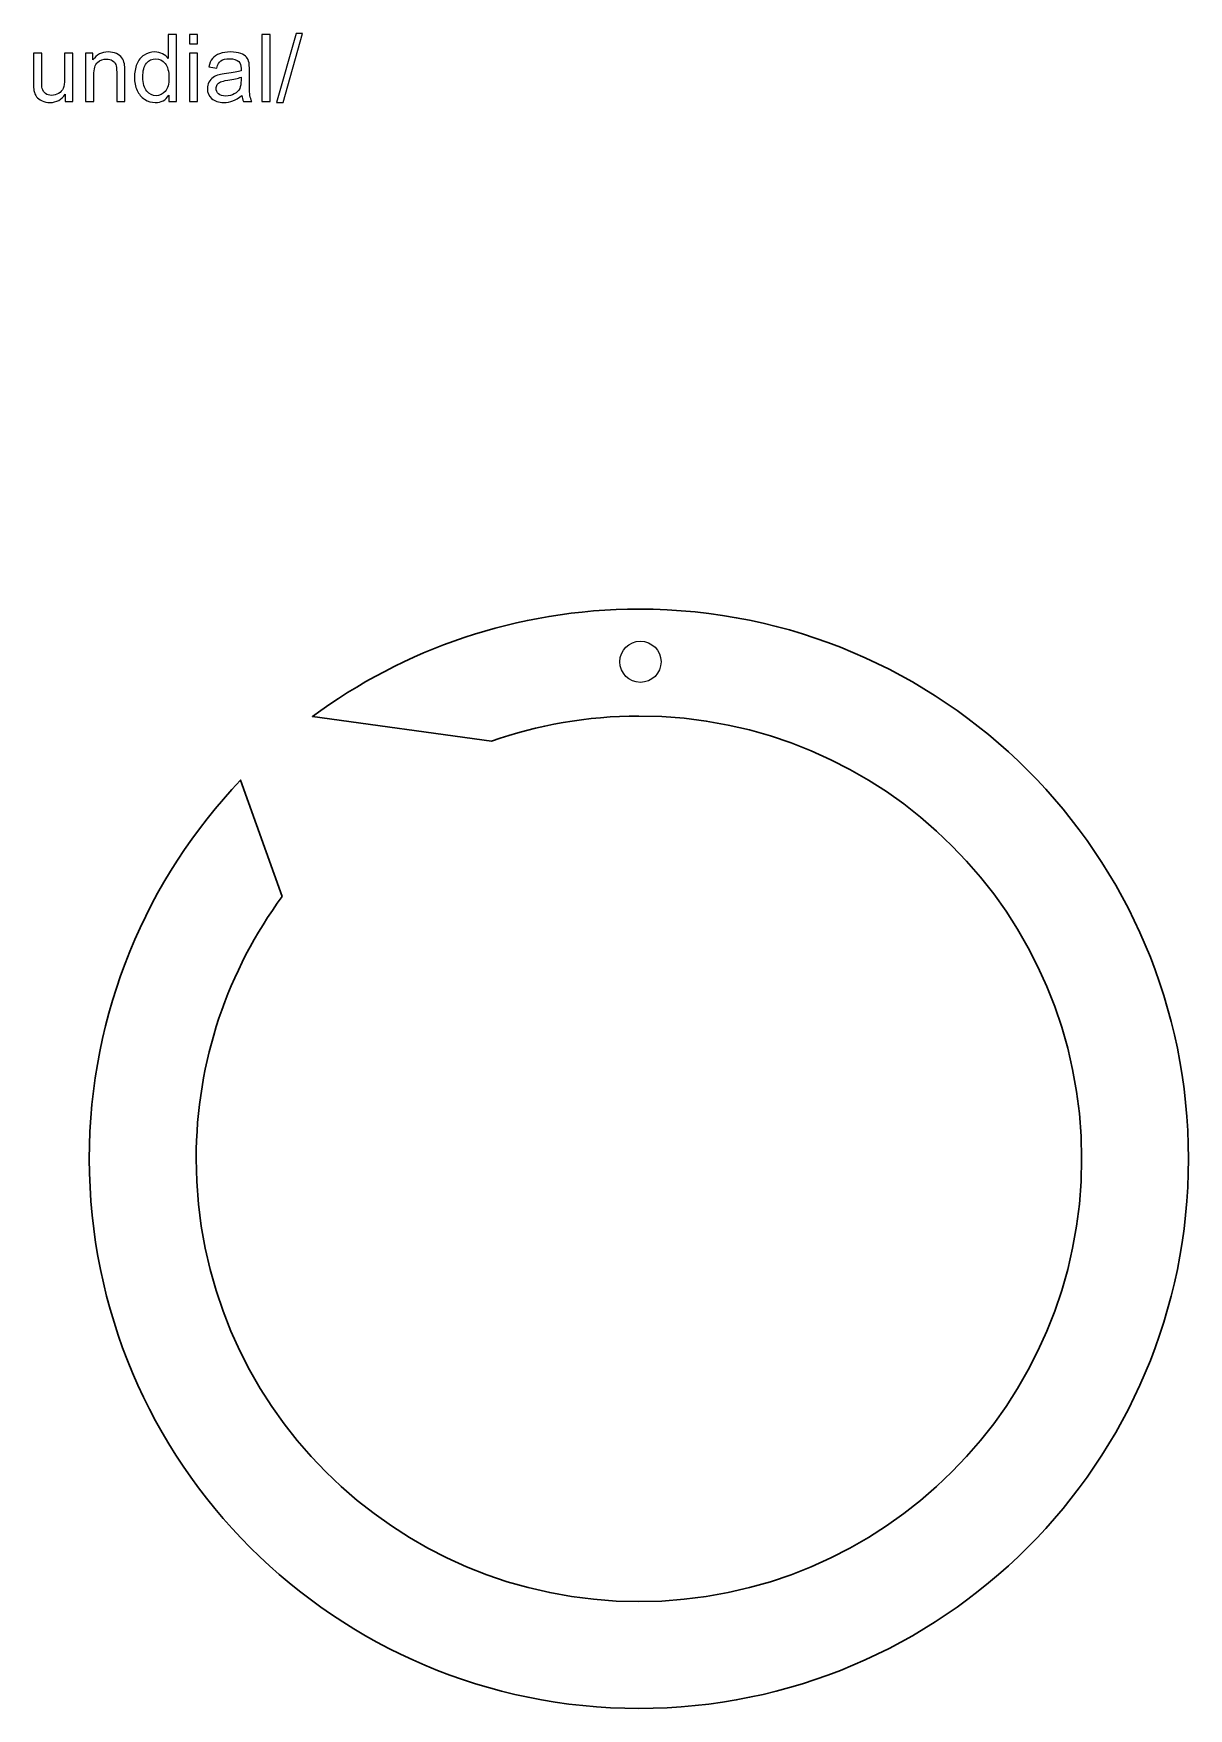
# Model space of a CAD drawing. Header units: centimetres. Extents: x -21.6 to 10.2, y -8.4 to 17.
# Drawn here: x -0.41 to 10.07, y 1.83 to 17.03 of the extents above; entities that cross this region are included whole.
import ezdxf

# ---------------------------------------------------------------- set-up
doc = ezdxf.new("R2010")
doc.units = ezdxf.units.CM
doc.header["$MEASUREMENT"] = 0
doc.layers.add('layer 1', color=7, linetype='Continuous')

msp = doc.modelspace()

# ---------------------------------------------------------------- linework, layer by layer
at = {"layer": 'layer 1', "color": 250}
for points, knots in [([(0.81838, 16.41117), (0.81838, 16.41117), (0.81838, 16.46691), (0.81838, 16.46691), (0.81838, 16.46691), (0.79059, 16.42359), (0.74966, 16.40186), (0.69562, 16.40186), (0.69562, 16.40186), (0.66062, 16.40186), (0.62845, 16.41145), (0.59924, 16.43078), (0.59924, 16.43078), (0.56989, 16.44998), (0.54717, 16.47693), (0.53094, 16.51136), (0.53094, 16.51136), (0.51485, 16.54593), (0.50681, 16.58558), (0.50681, 16.63046), (0.50681, 16.63046), (0.50681, 16.6742), (0.51415, 16.71385), (0.52868, 16.74956), (0.52868, 16.74956), (0.54336, 16.78512), (0.56523, 16.81249), (0.59444, 16.8314), (0.59444, 16.8314), (0.62351, 16.85045), (0.65625, 16.85991), (0.69223, 16.85991), (0.69223, 16.85991), (0.71876, 16.85991), (0.74233, 16.85426), (0.76293, 16.84311), (0.76293, 16.84311), (0.78353, 16.83196), (0.80032, 16.81729), (0.8133, 16.79937), (0.8133, 16.79937), (0.8133, 16.79937), (0.8133, 17.01739), (0.8133, 17.01739), (0.8133, 17.01739), (0.8133, 17.01739), (0.88781, 17.01739), (0.88781, 17.01739), (0.88781, 17.01739), (0.88781, 17.01739), (0.88781, 16.41117), (0.88781, 16.41117), (0.88781, 16.41117), (0.88781, 16.41117), (0.81838, 16.41117), (0.81838, 16.41117)], [0, 0, 0, 0, 0.06666667, 0.06666667, 0.06666667, 0.06666667, 0.13333333, 0.13333333, 0.13333333, 0.13333333, 0.2, 0.2, 0.2, 0.2, 0.26666667, 0.26666667, 0.26666667, 0.26666667, 0.33333333, 0.33333333, 0.33333333, 0.33333333, 0.4, 0.4, 0.4, 0.4, 0.46666667, 0.46666667, 0.46666667, 0.46666667, 0.53333333, 0.53333333, 0.53333333, 0.53333333, 0.6, 0.6, 0.6, 0.6, 0.66666667, 0.66666667, 0.66666667, 0.66666667, 0.73333333, 0.73333333, 0.73333333, 0.73333333, 0.8, 0.8, 0.8, 0.8, 0.86666667, 0.86666667, 0.86666667, 0.86666667, 1, 1, 1, 1]), ([(1.00564, 16.93272), (1.00564, 16.93272), (1.00564, 17.01739), (1.00564, 17.01739), (1.00564, 17.01739), (1.00564, 17.01739), (1.08015, 17.01739), (1.08015, 17.01739), (1.08015, 17.01739), (1.08015, 17.01739), (1.08015, 16.93272), (1.08015, 16.93272), (1.08015, 16.93272), (1.08015, 16.93272), (1.00564, 16.93272), (1.00564, 16.93272)], [0, 0, 0, 0, 0.2, 0.2, 0.2, 0.2, 0.4, 0.4, 0.4, 0.4, 0.6, 0.6, 0.6, 0.6, 1, 1, 1, 1]), ([(1.66294, 16.41117), (1.66294, 16.41117), (1.66294, 17.01739), (1.66294, 17.01739), (1.66294, 17.01739), (1.66294, 17.01739), (1.73744, 17.01739), (1.73744, 17.01739), (1.73744, 17.01739), (1.73744, 17.01739), (1.73744, 16.41117), (1.73744, 16.41117), (1.73744, 16.41117), (1.73744, 16.41117), (1.66294, 16.41117), (1.66294, 16.41117)], [0, 0, 0, 0, 0.2, 0.2, 0.2, 0.2, 0.4, 0.4, 0.4, 0.4, 0.6, 0.6, 0.6, 0.6, 1, 1, 1, 1]), ([(1.79685, 16.40101), (1.79685, 16.40101), (1.97296, 17.02755), (1.97296, 17.02755), (1.97296, 17.02755), (1.97296, 17.02755), (2.03293, 17.02755), (2.03293, 17.02755), (2.03293, 17.02755), (2.03293, 17.02755), (1.85682, 16.40101), (1.85682, 16.40101), (1.85682, 16.40101), (1.85682, 16.40101), (1.79685, 16.40101), (1.79685, 16.40101)], [0, 0, 0, 0, 0.2, 0.2, 0.2, 0.2, 0.4, 0.4, 0.4, 0.4, 0.6, 0.6, 0.6, 0.6, 1, 1, 1, 1]), ([(-0.12001, 16.41117), (-0.12001, 16.41117), (-0.12001, 16.4765), (-0.12001, 16.4765), (-0.12001, 16.4765), (-0.15416, 16.42669), (-0.20044, 16.40186), (-0.259, 16.40186), (-0.259, 16.40186), (-0.28483, 16.40186), (-0.30896, 16.4068), (-0.33139, 16.41667), (-0.33139, 16.41667), (-0.35383, 16.42669), (-0.37048, 16.43911), (-0.38135, 16.45407), (-0.38135, 16.45407), (-0.39221, 16.46917), (-0.39983, 16.48751), (-0.40421, 16.50924), (-0.40421, 16.50924), (-0.40717, 16.52392), (-0.40872, 16.54706), (-0.40872, 16.57867), (-0.40872, 16.57867), (-0.40872, 16.57867), (-0.40872, 16.85059), (-0.40872, 16.85059), (-0.40872, 16.85059), (-0.40872, 16.85059), (-0.33422, 16.85059), (-0.33422, 16.85059), (-0.33422, 16.85059), (-0.33422, 16.85059), (-0.33422, 16.60746), (-0.33422, 16.60746), (-0.33422, 16.60746), (-0.33422, 16.56865), (-0.33266, 16.5424), (-0.3297, 16.529), (-0.3297, 16.529), (-0.32504, 16.50938), (-0.31517, 16.49414), (-0.29993, 16.483), (-0.29993, 16.483), (-0.28483, 16.47185), (-0.2662, 16.4662), (-0.2439, 16.4662), (-0.2439, 16.4662), (-0.22161, 16.4662), (-0.20072, 16.47185), (-0.18125, 16.48328), (-0.18125, 16.48328), (-0.16178, 16.49471), (-0.14795, 16.51037), (-0.13976, 16.52999), (-0.13976, 16.52999), (-0.13172, 16.5496), (-0.12763, 16.57825), (-0.12763, 16.61564), (-0.12763, 16.61564), (-0.12763, 16.61564), (-0.12763, 16.85059), (-0.12763, 16.85059), (-0.12763, 16.85059), (-0.12763, 16.85059), (-0.05312, 16.85059), (-0.05312, 16.85059), (-0.05312, 16.85059), (-0.05312, 16.85059), (-0.05312, 16.41117), (-0.05312, 16.41117), (-0.05312, 16.41117), (-0.05312, 16.41117), (-0.12001, 16.41117), (-0.12001, 16.41117)], [0, 0, 0, 0, 0.05, 0.05, 0.05, 0.05, 0.1, 0.1, 0.1, 0.1, 0.15, 0.15, 0.15, 0.15, 0.2, 0.2, 0.2, 0.2, 0.25, 0.25, 0.25, 0.25, 0.3, 0.3, 0.3, 0.3, 0.35, 0.35, 0.35, 0.35, 0.4, 0.4, 0.4, 0.4, 0.45, 0.45, 0.45, 0.45, 0.5, 0.5, 0.5, 0.5, 0.55, 0.55, 0.55, 0.55, 0.6, 0.6, 0.6, 0.6, 0.65, 0.65, 0.65, 0.65, 0.7, 0.7, 0.7, 0.7, 0.75, 0.75, 0.75, 0.75, 0.8, 0.8, 0.8, 0.8, 0.85, 0.85, 0.85, 0.85, 0.9, 0.9, 0.9, 0.9, 1, 1, 1, 1]), ([(0.06386, 16.41117), (0.06386, 16.41117), (0.06386, 16.85059), (0.06386, 16.85059), (0.06386, 16.85059), (0.06386, 16.85059), (0.13075, 16.85059), (0.13075, 16.85059), (0.13075, 16.85059), (0.13075, 16.85059), (0.13075, 16.78822), (0.13075, 16.78822), (0.13075, 16.78822), (0.16292, 16.83606), (0.20949, 16.85991), (0.27031, 16.85991), (0.27031, 16.85991), (0.29684, 16.85991), (0.32111, 16.85511), (0.34326, 16.84565), (0.34326, 16.84565), (0.36542, 16.8362), (0.38207, 16.82364), (0.39307, 16.80826), (0.39307, 16.80826), (0.40408, 16.79288), (0.41184, 16.77453), (0.41622, 16.75337), (0.41622, 16.75337), (0.4189, 16.73954), (0.42031, 16.71541), (0.42031, 16.68098), (0.42031, 16.68098), (0.42031, 16.68098), (0.42031, 16.41117), (0.42031, 16.41117), (0.42031, 16.41117), (0.42031, 16.41117), (0.3458, 16.41117), (0.3458, 16.41117), (0.3458, 16.41117), (0.3458, 16.41117), (0.3458, 16.67815), (0.3458, 16.67815), (0.3458, 16.67815), (0.3458, 16.70849), (0.34298, 16.73121), (0.33719, 16.74617), (0.33719, 16.74617), (0.33141, 16.76113), (0.32111, 16.77312), (0.30643, 16.78215), (0.30643, 16.78215), (0.29176, 16.79104), (0.2744, 16.79556), (0.25464, 16.79556), (0.25464, 16.79556), (0.22303, 16.79556), (0.1958, 16.78554), (0.1728, 16.76536), (0.1728, 16.76536), (0.1498, 16.74532), (0.13837, 16.70708), (0.13837, 16.65092), (0.13837, 16.65092), (0.13837, 16.65092), (0.13837, 16.41117), (0.13837, 16.41117), (0.13837, 16.41117), (0.13837, 16.41117), (0.06386, 16.41117), (0.06386, 16.41117)], [0, 0, 0, 0, 0.05263158, 0.05263158, 0.05263158, 0.05263158, 0.10526316, 0.10526316, 0.10526316, 0.10526316, 0.15789474, 0.15789474, 0.15789474, 0.15789474, 0.21052632, 0.21052632, 0.21052632, 0.21052632, 0.26315789, 0.26315789, 0.26315789, 0.26315789, 0.31578947, 0.31578947, 0.31578947, 0.31578947, 0.36842105, 0.36842105, 0.36842105, 0.36842105, 0.42105263, 0.42105263, 0.42105263, 0.42105263, 0.47368421, 0.47368421, 0.47368421, 0.47368421, 0.52631579, 0.52631579, 0.52631579, 0.52631579, 0.57894737, 0.57894737, 0.57894737, 0.57894737, 0.63157895, 0.63157895, 0.63157895, 0.63157895, 0.68421053, 0.68421053, 0.68421053, 0.68421053, 0.73684211, 0.73684211, 0.73684211, 0.73684211, 0.78947368, 0.78947368, 0.78947368, 0.78947368, 0.84210526, 0.84210526, 0.84210526, 0.84210526, 0.89473684, 0.89473684, 0.89473684, 0.89473684, 1, 1, 1, 1]), ([(0.58301, 16.63032), (0.58301, 16.57415), (0.59486, 16.53224), (0.61871, 16.50444), (0.61871, 16.50444), (0.64242, 16.47665), (0.6705, 16.46282), (0.70281, 16.46282), (0.70281, 16.46282), (0.73541, 16.46282), (0.76307, 16.47608), (0.78593, 16.50261), (0.78593, 16.50261), (0.80865, 16.52914), (0.82008, 16.56964), (0.82008, 16.62411), (0.82008, 16.62411), (0.82008, 16.68394), (0.80851, 16.72797), (0.78522, 16.75605), (0.78522, 16.75605), (0.76208, 16.78413), (0.73344, 16.7981), (0.69943, 16.7981), (0.69943, 16.7981), (0.66627, 16.7981), (0.63861, 16.78469), (0.61631, 16.75774), (0.61631, 16.75774), (0.59416, 16.73079), (0.58301, 16.68831), (0.58301, 16.63032)], [0, 0, 0, 0, 0.11111111, 0.11111111, 0.11111111, 0.11111111, 0.22222222, 0.22222222, 0.22222222, 0.22222222, 0.33333333, 0.33333333, 0.33333333, 0.33333333, 0.44444444, 0.44444444, 0.44444444, 0.44444444, 0.55555556, 0.55555556, 0.55555556, 0.55555556, 0.66666667, 0.66666667, 0.66666667, 0.66666667, 0.77777778, 0.77777778, 0.77777778, 0.77777778, 1, 1, 1, 1]), ([(1.00564, 16.41117), (1.00564, 16.41117), (1.00564, 16.85059), (1.00564, 16.85059), (1.00564, 16.85059), (1.00564, 16.85059), (1.08015, 16.85059), (1.08015, 16.85059), (1.08015, 16.85059), (1.08015, 16.85059), (1.08015, 16.41117), (1.08015, 16.41117), (1.08015, 16.41117), (1.08015, 16.41117), (1.00564, 16.41117), (1.00564, 16.41117)], [0, 0, 0, 0, 0.2, 0.2, 0.2, 0.2, 0.4, 0.4, 0.4, 0.4, 0.6, 0.6, 0.6, 0.6, 1, 1, 1, 1]), ([(1.48076, 16.4662), (1.4531, 16.44264), (1.42643, 16.42613), (1.40089, 16.41639), (1.40089, 16.41639), (1.37535, 16.40665), (1.34798, 16.40186), (1.31862, 16.40186), (1.31862, 16.40186), (1.27036, 16.40186), (1.23325, 16.41357), (1.20729, 16.43713), (1.20729, 16.43713), (1.18132, 16.46056), (1.16834, 16.49062), (1.16834, 16.52716), (1.16834, 16.52716), (1.16834, 16.54861), (1.17328, 16.56823), (1.18302, 16.58601), (1.18302, 16.58601), (1.19289, 16.60379), (1.20573, 16.6179), (1.22154, 16.62862), (1.22154, 16.62862), (1.23748, 16.63935), (1.25526, 16.64753), (1.27516, 16.65304), (1.27516, 16.65304), (1.28984, 16.65685), (1.31199, 16.66051), (1.34148, 16.66418), (1.34148, 16.66418), (1.4016, 16.67124), (1.44605, 16.67985), (1.47441, 16.68972), (1.47441, 16.68972), (1.47469, 16.69988), (1.47483, 16.70638), (1.47483, 16.70906), (1.47483, 16.70906), (1.47483, 16.73925), (1.46778, 16.76056), (1.45367, 16.77298), (1.45367, 16.77298), (1.43462, 16.78977), (1.40625, 16.7981), (1.36872, 16.7981), (1.36872, 16.7981), (1.33358, 16.7981), (1.30762, 16.79189), (1.29097, 16.77961), (1.29097, 16.77961), (1.27417, 16.76734), (1.2619, 16.7456), (1.25385, 16.71428), (1.25385, 16.71428), (1.25385, 16.71428), (1.18104, 16.72444), (1.18104, 16.72444), (1.18104, 16.72444), (1.18767, 16.75562), (1.19854, 16.78088), (1.21378, 16.80007), (1.21378, 16.80007), (1.22902, 16.81926), (1.25103, 16.83394), (1.27982, 16.84438), (1.27982, 16.84438), (1.30846, 16.85468), (1.34191, 16.85991), (1.37973, 16.85991), (1.37973, 16.85991), (1.41726, 16.85991), (1.44788, 16.85553), (1.47145, 16.84664), (1.47145, 16.84664), (1.49487, 16.83775), (1.51223, 16.82674), (1.52324, 16.81334), (1.52324, 16.81334), (1.53424, 16.79993), (1.542, 16.783), (1.54652, 16.76254), (1.54652, 16.76254), (1.54892, 16.74984), (1.55019, 16.72698), (1.55019, 16.6941), (1.55019, 16.6941), (1.55019, 16.6941), (1.55019, 16.59532), (1.55019, 16.59532), (1.55019, 16.59532), (1.55019, 16.52632), (1.55174, 16.48271), (1.55484, 16.46423), (1.55484, 16.46423), (1.55781, 16.44574), (1.56402, 16.4281), (1.57305, 16.41117), (1.57305, 16.41117), (1.57305, 16.41117), (1.49515, 16.41117), (1.49515, 16.41117), (1.49515, 16.41117), (1.48768, 16.42683), (1.48288, 16.44518), (1.48076, 16.4662)], [0, 0, 0, 0, 0.03571429, 0.03571429, 0.03571429, 0.03571429, 0.07142857, 0.07142857, 0.07142857, 0.07142857, 0.10714286, 0.10714286, 0.10714286, 0.10714286, 0.14285714, 0.14285714, 0.14285714, 0.14285714, 0.17857143, 0.17857143, 0.17857143, 0.17857143, 0.21428571, 0.21428571, 0.21428571, 0.21428571, 0.25, 0.25, 0.25, 0.25, 0.28571429, 0.28571429, 0.28571429, 0.28571429, 0.32142857, 0.32142857, 0.32142857, 0.32142857, 0.35714286, 0.35714286, 0.35714286, 0.35714286, 0.39285714, 0.39285714, 0.39285714, 0.39285714, 0.42857143, 0.42857143, 0.42857143, 0.42857143, 0.46428571, 0.46428571, 0.46428571, 0.46428571, 0.5, 0.5, 0.5, 0.5, 0.53571429, 0.53571429, 0.53571429, 0.53571429, 0.57142857, 0.57142857, 0.57142857, 0.57142857, 0.60714286, 0.60714286, 0.60714286, 0.60714286, 0.64285714, 0.64285714, 0.64285714, 0.64285714, 0.67857143, 0.67857143, 0.67857143, 0.67857143, 0.71428571, 0.71428571, 0.71428571, 0.71428571, 0.75, 0.75, 0.75, 0.75, 0.78571429, 0.78571429, 0.78571429, 0.78571429, 0.82142857, 0.82142857, 0.82142857, 0.82142857, 0.85714286, 0.85714286, 0.85714286, 0.85714286, 0.89285714, 0.89285714, 0.89285714, 0.89285714, 0.92857143, 0.92857143, 0.92857143, 0.92857143, 1, 1, 1, 1]), ([(1.47483, 16.6313), (1.44774, 16.6203), (1.4071, 16.61098), (1.35291, 16.60336), (1.35291, 16.60336), (1.32215, 16.59899), (1.30042, 16.59405), (1.28772, 16.58855), (1.28772, 16.58855), (1.27502, 16.58304), (1.26528, 16.575), (1.25837, 16.56456), (1.25837, 16.56456), (1.25145, 16.55398), (1.24793, 16.54226), (1.24793, 16.52928), (1.24793, 16.52928), (1.24793, 16.50967), (1.25541, 16.49316), (1.2705, 16.48003), (1.2705, 16.48003), (1.2856, 16.46691), (1.30762, 16.46028), (1.33655, 16.46028), (1.33655, 16.46028), (1.36519, 16.46028), (1.39073, 16.46649), (1.41317, 16.47904), (1.41317, 16.47904), (1.43546, 16.49146), (1.45197, 16.50854), (1.46242, 16.53013), (1.46242, 16.53013), (1.47046, 16.54692), (1.47441, 16.57161), (1.47441, 16.60421), (1.47441, 16.60421), (1.47441, 16.60421), (1.47483, 16.6313), (1.47483, 16.6313)], [0, 0, 0, 0, 0.09090909, 0.09090909, 0.09090909, 0.09090909, 0.18181818, 0.18181818, 0.18181818, 0.18181818, 0.27272727, 0.27272727, 0.27272727, 0.27272727, 0.36363636, 0.36363636, 0.36363636, 0.36363636, 0.45454545, 0.45454545, 0.45454545, 0.45454545, 0.54545455, 0.54545455, 0.54545455, 0.54545455, 0.63636364, 0.63636364, 0.63636364, 0.63636364, 0.72727273, 0.72727273, 0.72727273, 0.72727273, 0.81818182, 0.81818182, 0.81818182, 0.81818182, 1, 1, 1, 1])]:
    msp.add_open_spline(points, degree=3, knots=knots, dxfattribs=at)
at = {"layer": 'layer 1', "lineweight": 30}
msp.add_open_spline([(1.84826, 9.20061), (1.3573, 8.53446), (1.06716, 7.71121), (1.06717, 6.82021), (1.06717, 6.82021), (1.06718, 4.60209), (2.86532, 2.80396), (5.08344, 2.80394), (5.08344, 2.80394), (7.30158, 2.80393), (9.09975, 4.60207), (9.09976, 6.82021), (9.09976, 6.82021), (9.09977, 9.03837), (7.3016, 10.83655), (5.08344, 10.83654), (5.08344, 10.83654), (4.61421, 10.83654), (4.16378, 10.75607), (3.74518, 10.60817), (3.74518, 10.60817), (3.74518, 10.60817), (2.12111, 10.83108), (2.12111, 10.83108), (2.12111, 10.83108), (2.94936, 11.44382), (3.97409, 11.80613), (5.08344, 11.80614), (5.08344, 11.80614), (7.8371, 11.80616), (10.06938, 9.57386), (10.06937, 6.82021), (10.06937, 6.82021), (10.06938, 4.06655), (7.8371, 1.83427), (5.08344, 1.83428), (5.08344, 1.83428), (2.3298, 1.8343), (0.09758, 4.06657), (0.09757, 6.82021), (0.09757, 6.82021), (0.09756, 8.15151), (0.61934, 9.36095), (1.46954, 10.25518), (1.46954, 10.25518), (1.46954, 10.25518), (1.84826, 9.20061), (1.84826, 9.20061)], degree=3, knots=[0, 0, 0, 0, 0.07692308, 0.07692308, 0.07692308, 0.07692308, 0.15384615, 0.15384615, 0.15384615, 0.15384615, 0.23076923, 0.23076923, 0.23076923, 0.23076923, 0.30769231, 0.30769231, 0.30769231, 0.30769231, 0.38461538, 0.38461538, 0.38461538, 0.38461538, 0.46153846, 0.46153846, 0.46153846, 0.46153846, 0.53846154, 0.53846154, 0.53846154, 0.53846154, 0.61538462, 0.61538462, 0.61538462, 0.61538462, 0.69230769, 0.69230769, 0.69230769, 0.69230769, 0.76923077, 0.76923077, 0.76923077, 0.76923077, 0.84615385, 0.84615385, 0.84615385, 0.84615385, 1, 1, 1, 1], dxfattribs=at)
at = {"layer": 'layer 1', "lineweight": 25}
msp.add_open_spline([(4.91063, 11.32858), (4.91062, 11.32858), (4.91062, 11.32858), (4.91062, 11.32858), (4.91062, 11.32858), (4.91062, 11.22542), (4.99428, 11.14176), (5.09744, 11.14176), (5.09744, 11.14176), (5.09744, 11.14176), (5.09744, 11.14176), (5.09744, 11.14176), (5.09744, 11.14176), (5.09744, 11.14176), (5.09744, 11.14176), (5.09744, 11.14176), (5.09744, 11.14176), (5.2006, 11.14176), (5.28426, 11.22542), (5.28426, 11.32858), (5.28426, 11.32858), (5.28426, 11.32858), (5.28426, 11.32858), (5.28426, 11.32858), (5.28426, 11.32858), (5.28426, 11.32858), (5.28426, 11.32858), (5.28426, 11.32858), (5.28426, 11.32858), (5.28426, 11.43174), (5.2006, 11.5154), (5.09744, 11.5154), (5.09744, 11.5154), (5.09744, 11.5154), (5.09744, 11.5154), (5.09744, 11.5154), (5.09744, 11.5154), (5.09744, 11.5154), (5.09744, 11.5154), (5.09744, 11.5154), (5.09744, 11.5154), (4.99428, 11.5154), (4.91062, 11.43174), (4.91062, 11.32858), (4.91062, 11.32858), (4.91062, 11.32858), (4.91062, 11.32858), (4.91062, 11.32858), (4.91062, 11.32858), (4.91062, 11.32858), (4.91063, 11.32858), (4.91063, 11.32858)], degree=3, knots=[0, 0, 0, 0, 0.07142857, 0.07142857, 0.07142857, 0.07142857, 0.14285714, 0.14285714, 0.14285714, 0.14285714, 0.21428571, 0.21428571, 0.21428571, 0.21428571, 0.28571429, 0.28571429, 0.28571429, 0.28571429, 0.35714286, 0.35714286, 0.35714286, 0.35714286, 0.42857143, 0.42857143, 0.42857143, 0.42857143, 0.5, 0.5, 0.5, 0.5, 0.57142857, 0.57142857, 0.57142857, 0.57142857, 0.64285714, 0.64285714, 0.64285714, 0.64285714, 0.71428571, 0.71428571, 0.71428571, 0.71428571, 0.78571429, 0.78571429, 0.78571429, 0.78571429, 0.85714286, 0.85714286, 0.85714286, 0.85714286, 1, 1, 1, 1], dxfattribs=at)

doc.saveas('drawing.dxf')
